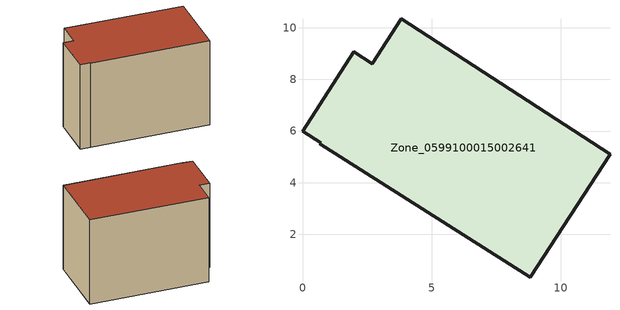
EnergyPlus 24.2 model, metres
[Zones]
Zone_0599100015002641
 floor ground (C_G): 11.9,5.11 8.81,0.35 0.67,5.5 0.7,5.55 0,6 1.99,9.06 2.69,8.61 3.81,10.34 z0.73
 wall outside (C_F): 2.69,8.61 1.99,9.06 0,6 0.7,5.55 0.67,5.5 8.81,0.35 11.9,5.11 3.81,10.34 2.69,8.61 z0.73:8.04
 roof outside (C_R): 8.81,0.35 11.9,5.11 3.81,10.34 2.69,8.61 1.99,9.06 0,6 0.7,5.55 0.67,5.5 z8.04
[BUILDING]
Pand.0599100015002641: North Axis=0; Terrain=City; Loads Convergence Tolerance Value=0.04; Temperature Convergence Tolerance Value=0.4; Solar Distribution=FullExterior; Maximum Number of Warmup Days=25; Minimum Number of Warmup Days=1
[Site:Location]
Rotterdam.The.Hague.AP_ZH_NLD Design_Conditions: Latitude=51.96; Longitude=4.45; Time Zone=1; Elevation=-4.5
[SITE:GROUNDTEMPERATURE:BUILDINGSURFACE]
18, 18, 18, 18, 18, 18, 18, 18, 18, 18, 18, 18
[MATERIAL] Thermal Absorptance=0.9; Solar Absorptance=0.7; Visible Absorptance=0.7
Name | Roughness | Thickness | Conductivity | Density | Specific Heat
G.TC.1965-1974 | MediumSmooth | 0.15 | 0.882353 | 540 | 1210
F.TC.1965-1974 | Rough | 0.3 | 0.697674 | 1920 | 840
R.TC.1965-1974 | MediumRough | 0.2 | 0.232558 | 1500 | 1000
[CONSTRUCTION]
C_G: G.TC.1965-1974
C_F: F.TC.1965-1974
C_R: R.TC.1965-1974
[ZONE]
Zone_0599100015002641: Type=1; Multiplier=1; Ceiling Height=Autocalculate; Volume=Autocalculate; Floor Area=autocalculate; Part of Total Floor Area=Yes
[ZONEINFILTRATION:DESIGNFLOWRATE]
Infil_Zone_0599100015002641: Zone or ZoneList or Space or SpaceList=Zone_0599100015002641; Schedule=AlwaysOn; Design Flow Rate Calculation Method=Flow/Area; Flow Rate per Floor Area=0.003; Constant Term Coefficient=1; Temperature Term Coefficient=0; Velocity Term Coefficient=0; Velocity Squared Term Coefficient=0
[HVACTEMPLATE:ZONE:IDEALLOADSAIRSYSTEM]
Zone_0599100015002641: Maximum Heating Supply Air Temperature=50; Minimum Cooling Supply Air Temperature=13; Maximum Heating Supply Air Humidity Ratio=0.0156; Minimum Cooling Supply Air Humidity Ratio=0.0077; Heating Limit=NoLimit; Cooling Limit=NoLimit; Dehumidification Control Type=ConstantSensibleHeatRatio; Cooling Sensible Heat Ratio=0.7; Dehumidification Setpoint=60; Humidification Control Type=None; Humidification Setpoint=30; Outdoor Air Method=None; Outdoor Air Flow Rate per Person=0.00944; Outdoor Air Flow Rate per Zone Floor Area=0; Outdoor Air Flow Rate per Zone=0; Demand Controlled Ventilation Type=None; Outdoor Air Economizer Type=NoEconomizer; Heat Recovery Type=None; Sensible Heat Recovery Effectiveness=0.7; Latent Heat Recovery Effectiveness=0.65
[ZONECONTROL:THERMOSTAT]
ThermostatControl_Zone_0599100015002641: Zone or ZoneList=Zone_0599100015002641; Control Type Schedule=DualSetpointControlType; Control 1=Thermostat_Zone_0599100015002641; Temperature Difference Between Cutout And Setpoint=0
[THERMOSTATSETPOINT:DUALSETPOINT]
Thermostat_Zone_0599100015002641: Heating Setpoint Temperature Schedule=HeatingSetpoint_Zone_0599100015002641; Cooling Setpoint Temperature Schedule=CoolingSetpoint_Zone_0599100015002641
[SCHEDULE:COMPACT]
HeatingSetpoint_Zone_0599100015002641: Through: 12/31, For: AllDays, Until: 24:00, 21
CoolingSetpoint_Zone_0599100015002641: Through: 12/31, For: AllDays, Until: 24:00, 24
DualSetpointControlType: Through: 12/31, For: AllDays, Until: 24:00, 4
AlwaysOn: Through: 12/31, For: AllDays, Until: 24:00, 1
